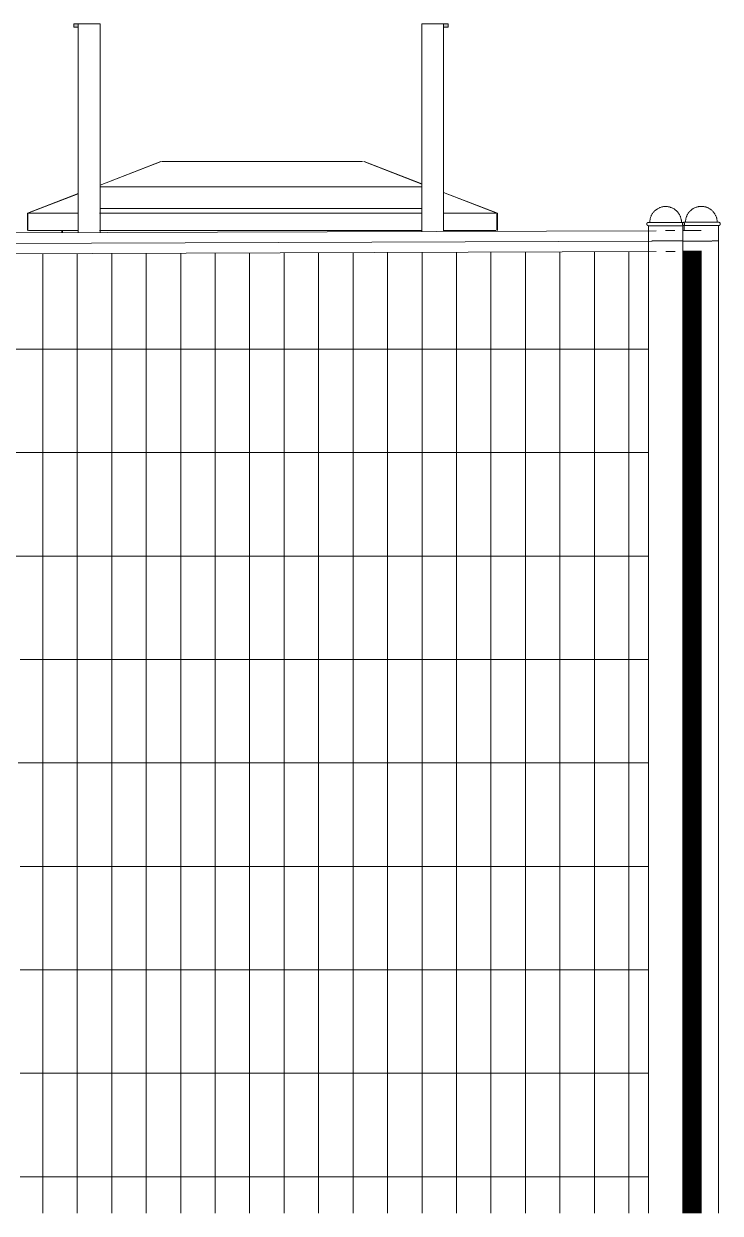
# Model space of a CAD drawing. Header units: millimetres. Extents: x -33493 to 146110, y 17338 to 47807.
# Drawn here: x 8798 to 9808, y 37865 to 39590 of the extents above; entities that cross this region are included whole.
import ezdxf

# ---------------------------------------------------------------- set-up
doc = ezdxf.new("R2010")
doc.units = ezdxf.units.MM
doc.layers.add('0-1', color=7, linetype='Continuous', lineweight=5)
doc.layers.add('C-_SITE----_E', color=7, linetype='Continuous', lineweight=9)
for name, color, linetype, lineweight, true_color in [('C-_SITE----_E-1', 6, 'Continuous', 9, 0xff00ff), ('M-_SANIFIXR_E-3', 6, 'Continuous', 9, 0xff00ff), ('M-_SANIFIXR_E-4', 7, 'Continuous', 9, 0x008080)]:
    doc.layers.add(name, color=color, linetype=linetype, lineweight=lineweight, true_color=true_color)

# ---------------------------------------------------------------- blocks, each defined once
blk = doc.blocks.new('1599_DB_P_S_BLK2 23 0814_rvt-1-DOOR _ WINDOW SCHEDULE - ELEVATION 3 Copy 1')
at = {"layer": 'M-_SANIFIXR_E-4'}
h = blk.add_hatch(color=8, dxfattribs=at)
h.paths.add_polyline_path([(9413, 39585), (9413, 39589.8), (9406.6, 39588.6), (9406.6, 39585)])
h.paths.add_polyline_path([(8876.4, 39585), (8876.4, 39589.8), (8870.1, 39589.8), (8870.1, 39585)])
at = {"layer": 'M-_SANIFIXR_E-3', "color": 8}
for p, q in [((8876.4, 39589.8), (8870.1, 39589.8)), ((8870.1, 39589.8), (8870.1, 39585)), ((8870.1, 39585), (8876.4, 39585)), ((8876.4, 39589.8), (8908.2, 39589.8)), ((8876.4, 39286.9), (8876.4, 39589.8)), ((8908.2, 39589.8), (8908.2, 39287)), ((9374.9, 39589.8), (9406.6, 39589.8)), ((9374.9, 39589.8), (9374.9, 39288.6)), ((9406.6, 39288.7), (9406.6, 39589.8)), ((9413, 39589.8), (9406.6, 39589.8)), ((9406.6, 39585), (9413, 39585)), ((9413, 39585), (9413, 39589.8)), ((8996.9, 39390), (8908.2, 39355.6)), ((8996.2, 39390), (8908.2, 39355.8)), ((8997.7, 39390), (9143.4, 39390)), ((8998.4, 39390), (8998.4, 39390)), ((9143.4, 39390), (9289.1, 39390)), ((9289.8, 39390), (9289.8, 39390)), ((9374.9, 39357.3), (9290.6, 39390)), ((9374.9, 39357.6), (9291.3, 39390)), ((8876.4, 39343.5), (8803, 39315)), ((8876.4, 39343.2), (8803.7, 39315)), ((9374.9, 39353.5), (8908.2, 39353.5)), ((9484.5, 39315), (9406.6, 39345.2)), ((9483.8, 39315), (9406.6, 39345)), ((8803, 39315), (8803, 39290)), ((8803.7, 39315), (8803.7, 39290)), ((8804.5, 39315), (8876, 39315)), ((8907.7, 39315), (9143.4, 39315)), ((8908.2, 39321.8), (9374.9, 39321.8)), ((9143.4, 39315), (9375.1, 39315)), ((9407.3, 39315), (9482.4, 39315)), ((9483.1, 39315), (9483.1, 39315)), ((9483.8, 39290), (9483.8, 39315)), ((9484.5, 39290), (9484.5, 39315)), ((8804.5, 39290), (8876, 39290)), ((8853, 39290), (8853, 39286.8)), ((8853.7, 39290), (8853.7, 39286.8)), ((8907.7, 39290), (9143.4, 39290)), ((9143.4, 39290), (9375.1, 39290)), ((9407.3, 39290), (9482.4, 39290)), ((9483.1, 39290), (9483.1, 39290))]:
    blk.add_line(p, q, dxfattribs=at)
blk = doc.blocks.new('BRC FENCE - BRC FENCE-6054857-DOOR _ WINDOW SCHEDULE - ELEVATION 3 Copy 1')
at = {"layer": 'C-_SITE----_E-1'}
for p, q in [((9755.3, 39297.2), (9755.3, 39289.3)), ((9805.3, 39297.2), (9755.3, 39297.2)), ((9757.3, 39302), (9761.7, 39302)), ((9787.4, 39302), (9757.3, 39302)), ((9803.3, 39302), (9794.9, 39302)), ((9798.9, 39302), (9803.3, 39302)), ((9805.3, 39275), (9805.3, 39297.2)), ((9805.3, 39275), (9795.9, 39275)), ((9795.9, 39275), (9805.3, 39275)), ((9805.3, 37865), (9805.3, 39275))]:
    blk.add_line(p, q, dxfattribs=at)
at = {"layer": 'C-_SITE----_E-1', "flags": 128}
for points in [[(9757.3, 39302), (9757.3, 39302.9), (9757.4, 39303.8), (9757.5, 39304.7), (9757.6, 39305.6), (9757.8, 39306.5), (9758, 39307.4), (9758.2, 39308.3), (9758.5, 39309.2), (9758.8, 39310.1), (9759.1, 39310.9), (9759.5, 39311.8), (9759.9, 39312.6), (9760.3, 39313.4), (9760.8, 39314.2), (9761.3, 39315), (9761.9, 39315.7), (9762.4, 39316.4), (9763, 39317.1), (9763.6, 39317.8), (9764.3, 39318.5), (9765, 39319.1), (9765.7, 39319.7), (9766.4, 39320.3), (9767.1, 39320.8), (9767.9, 39321.3), (9768.7, 39321.8), (9769.5, 39322.3), (9770.3, 39322.7), (9771.1, 39323.1), (9772, 39323.4), (9772.8, 39323.7), (9773.7, 39324), (9774.6, 39324.3), (9775.5, 39324.5), (9776.4, 39324.6), (9777.3, 39324.8), (9778.2, 39324.9), (9779.1, 39324.9), (9780.1, 39325), (9780.3, 39325)], [(9780.3, 39325), (9781.2, 39325), (9782.1, 39324.9), (9783.1, 39324.8), (9784, 39324.7), (9784.9, 39324.5), (9785.8, 39324.3), (9786.7, 39324.1), (9787.5, 39323.8), (9788.4, 39323.5), (9789.3, 39323.2), (9790.1, 39322.8), (9790.9, 39322.4), (9791.7, 39321.9), (9792.5, 39321.5), (9793.3, 39321), (9794, 39320.4), (9794.8, 39319.9), (9795.5, 39319.3), (9796.2, 39318.6), (9796.8, 39318), (9797.4, 39317.3), (9798, 39316.6), (9798.6, 39315.9), (9799.1, 39315.2), (9799.7, 39314.4), (9800.1, 39313.6), (9800.6, 39312.8), (9801, 39312), (9801.4, 39311.2), (9801.7, 39310.3), (9802.1, 39309.4), (9802.3, 39308.6), (9802.6, 39307.7), (9802.8, 39306.8), (9803, 39305.9), (9803.1, 39305), (9803.2, 39304.1), (9803.3, 39303.1), (9803.3, 39302.2), (9803.3, 39302)], [(9755.3, 39297.2), (9755.2, 39297.2), (9755.1, 39297.2), (9755, 39297.2), (9754.9, 39297.2), (9754.8, 39297.3), (9754.7, 39297.3), (9754.6, 39297.3), (9754.6, 39297.3), (9754.5, 39297.4), (9754.4, 39297.4), (9754.3, 39297.4), (9754.2, 39297.5), (9754.1, 39297.5), (9754, 39297.6), (9754, 39297.6), (9753.9, 39297.7), (9753.8, 39297.7), (9753.7, 39297.8), (9753.7, 39297.9), (9753.6, 39297.9), (9753.5, 39298), (9753.5, 39298.1), (9753.4, 39298.1), (9753.4, 39298.2), (9753.3, 39298.3), (9753.3, 39298.4), (9753.2, 39298.5), (9753.2, 39298.6), (9753.1, 39298.6), (9753.1, 39298.7), (9753.1, 39298.8), (9753, 39298.9), (9753, 39299), (9753, 39299.1), (9753, 39299.2), (9752.9, 39299.3), (9752.9, 39299.4), (9752.9, 39299.5), (9752.9, 39299.6), (9752.9, 39299.7), (9752.9, 39299.8), (9752.9, 39299.9), (9753, 39299.9), (9753, 39300), (9753, 39300.1), (9753, 39300.2), (9753, 39300.3), (9753.1, 39300.4), (9753.1, 39300.5), (9753.1, 39300.6), (9753.2, 39300.7), (9753.2, 39300.8), (9753.3, 39300.8), (9753.3, 39300.9), (9753.4, 39301), (9753.4, 39301.1), (9753.5, 39301.1), (9753.6, 39301.2), (9753.6, 39301.3), (9753.7, 39301.3), (9753.8, 39301.4), (9753.8, 39301.5), (9753.9, 39301.5), (9754, 39301.6), (9754.1, 39301.6), (9754.2, 39301.7), (9754.2, 39301.7), (9754.3, 39301.8), (9754.4, 39301.8), (9754.5, 39301.8), (9754.6, 39301.9), (9754.7, 39301.9), (9754.8, 39301.9), (9754.9, 39301.9), (9755, 39301.9), (9755.1, 39302), (9755.2, 39302), (9755.3, 39302), (9755.3, 39302)], [(9755.3, 39302), (9755.3, 39302), (9755.4, 39302), (9755.5, 39302), (9755.6, 39302), (9755.8, 39302), (9756, 39302), (9756.3, 39302), (9756.6, 39302), (9756.9, 39302), (9757.3, 39302), (9757.7, 39302), (9758.1, 39302), (9758.6, 39302), (9759.1, 39302), (9759.7, 39302), (9760.3, 39302), (9760.9, 39302)], [(9805.3, 39302), (9805.3, 39302), (9805.2, 39302), (9805.1, 39302), (9805, 39302), (9804.8, 39302), (9804.6, 39302), (9804.3, 39302), (9804, 39302), (9803.7, 39302), (9803.3, 39302), (9802.9, 39302), (9802.5, 39302), (9802, 39302), (9801.5, 39302), (9800.9, 39302), (9800.4, 39302), (9799.7, 39302), (9799.1, 39302), (9798.4, 39302), (9797.7, 39302), (9797, 39302), (9796.2, 39302), (9795.5, 39302), (9794.6, 39302), (9793.8, 39302), (9793, 39302), (9792.1, 39302), (9791.2, 39302), (9790.3, 39302), (9789.4, 39302), (9788.4, 39302), (9787.5, 39302), (9786.5, 39302), (9785.5, 39302), (9784.6, 39302), (9783.6, 39302), (9782.6, 39302), (9781.6, 39302), (9780.6, 39302), (9779.6, 39302), (9778.6, 39302), (9777.6, 39302), (9776.6, 39302), (9775.6, 39302), (9774.6, 39302), (9773.7, 39302), (9772.7, 39302), (9771.8, 39302), (9770.8, 39302), (9769.9, 39302), (9769, 39302), (9768.1, 39302), (9767.3, 39302), (9766.4, 39302), (9765.6, 39302), (9764.8, 39302), (9764, 39302), (9763.3, 39302), (9762.6, 39302), (9761.9, 39302), (9761.2, 39302), (9760.6, 39302), (9760, 39302), (9759.4, 39302), (9758.9, 39302), (9758.4, 39302), (9757.9, 39302), (9757.5, 39302), (9757.1, 39302), (9756.8, 39302), (9756.4, 39302), (9756.2, 39302), (9755.9, 39302), (9755.7, 39302), (9755.6, 39302), (9755.4, 39302), (9755.4, 39302), (9755.3, 39302), (9755.3, 39302)], [(9757.9, 39297.2), (9757.5, 39297.2), (9757.1, 39297.2), (9756.8, 39297.2), (9756.4, 39297.2), (9756.2, 39297.2), (9755.9, 39297.2), (9755.7, 39297.2), (9755.6, 39297.2), (9755.4, 39297.2), (9755.4, 39297.2), (9755.3, 39297.2), (9755.3, 39297.2)], [(9755.3, 39297.2), (9755.3, 39297.2), (9755.4, 39297.2), (9755.5, 39297.2), (9755.6, 39297.2), (9755.8, 39297.2), (9756, 39297.2), (9756.3, 39297.2), (9756.6, 39297.2), (9756.9, 39297.2), (9757.3, 39297.2), (9757.7, 39297.2), (9758.1, 39297.2), (9758.6, 39297.2), (9759.1, 39297.2), (9759.7, 39297.2), (9760.3, 39297.2), (9760.9, 39297.2), (9761.5, 39297.2), (9762.2, 39297.2), (9762.9, 39297.2), (9763.6, 39297.2), (9764.4, 39297.2), (9765.2, 39297.2), (9766, 39297.2), (9766.8, 39297.2), (9767.7, 39297.2), (9768.5, 39297.2), (9769.4, 39297.2), (9770.3, 39297.2), (9771.2, 39297.2), (9772.2, 39297.2), (9773.1, 39297.2), (9774.1, 39297.2), (9775.1, 39297.2), (9776.1, 39297.2), (9777, 39297.2), (9778, 39297.2), (9779, 39297.2), (9780, 39297.2), (9781, 39297.2), (9782, 39297.2), (9783, 39297.2), (9784, 39297.2), (9785, 39297.2), (9786, 39297.2), (9787, 39297.2), (9787.9, 39297.2), (9788.9, 39297.2), (9789.8, 39297.2), (9790.7, 39297.2), (9791.6, 39297.2), (9792.5, 39297.2), (9793.4, 39297.2), (9794.2, 39297.2), (9795, 39297.2), (9795.8, 39297.2), (9796.6, 39297.2), (9797.3, 39297.2), (9798.1, 39297.2), (9798.7, 39297.2), (9799.4, 39297.2), (9800, 39297.2), (9800.6, 39297.2), (9801.2, 39297.2), (9801.7, 39297.2), (9802.2, 39297.2), (9802.7, 39297.2), (9803.1, 39297.2), (9803.5, 39297.2), (9803.9, 39297.2), (9804.2, 39297.2), (9804.5, 39297.2), (9804.7, 39297.2), (9804.9, 39297.2), (9805.1, 39297.2), (9805.2, 39297.2), (9805.3, 39297.2), (9805.3, 39297.2), (9805.3, 39297.2)], [(9799.4, 39302), (9800, 39302), (9800.6, 39302), (9801.2, 39302), (9801.7, 39302), (9802.2, 39302), (9802.7, 39302), (9803.1, 39302), (9803.5, 39302), (9803.9, 39302), (9804.2, 39302), (9804.5, 39302), (9804.7, 39302), (9804.9, 39302), (9805.1, 39302), (9805.2, 39302), (9805.3, 39302), (9805.3, 39302), (9805.3, 39302)], [(9805.3, 39297.2), (9805.3, 39297.2), (9805.2, 39297.2), (9805.1, 39297.2), (9805, 39297.2), (9804.8, 39297.2), (9804.6, 39297.2), (9804.3, 39297.2), (9804, 39297.2), (9803.7, 39297.2), (9803.3, 39297.2), (9802.9, 39297.2)], [(9805.3, 39302), (9805.4, 39302), (9805.5, 39302), (9805.6, 39302), (9805.7, 39301.9), (9805.8, 39301.9), (9805.9, 39301.9), (9806, 39301.9), (9806.1, 39301.9), (9806.1, 39301.8), (9806.2, 39301.8), (9806.3, 39301.7), (9806.4, 39301.7), (9806.5, 39301.7), (9806.6, 39301.6), (9806.7, 39301.6), (9806.7, 39301.5), (9806.8, 39301.4), (9806.9, 39301.4), (9806.9, 39301.3), (9807, 39301.3), (9807.1, 39301.2), (9807.1, 39301.1), (9807.2, 39301), (9807.3, 39301), (9807.3, 39300.9), (9807.4, 39300.8), (9807.4, 39300.7), (9807.4, 39300.6), (9807.5, 39300.5), (9807.5, 39300.5), (9807.6, 39300.4), (9807.6, 39300.3), (9807.6, 39300.2), (9807.6, 39300.1), (9807.7, 39300), (9807.7, 39299.9), (9807.7, 39299.8), (9807.7, 39299.7), (9807.7, 39299.6), (9807.7, 39299.5), (9807.7, 39299.4), (9807.7, 39299.3), (9807.7, 39299.2), (9807.6, 39299.1), (9807.6, 39299.1), (9807.6, 39299), (9807.6, 39298.9), (9807.5, 39298.8), (9807.5, 39298.7), (9807.5, 39298.6), (9807.4, 39298.5), (9807.4, 39298.4), (9807.3, 39298.3), (9807.3, 39298.3), (9807.2, 39298.2), (9807.2, 39298.1), (9807.1, 39298), (9807.1, 39298), (9807, 39297.9), (9806.9, 39297.8), (9806.8, 39297.8), (9806.8, 39297.7), (9806.7, 39297.7), (9806.6, 39297.6), (9806.5, 39297.6), (9806.5, 39297.5), (9806.4, 39297.5), (9806.3, 39297.4), (9806.2, 39297.4), (9806.1, 39297.3), (9806, 39297.3), (9805.9, 39297.3), (9805.8, 39297.3), (9805.7, 39297.2), (9805.6, 39297.2), (9805.5, 39297.2), (9805.5, 39297.2), (9805.4, 39297.2), (9805.3, 39297.2)]]:
    blk.add_lwpolyline(points, dxfattribs=at)
blk = doc.blocks.new('BRC FENCE - BRC FENCE-6055382-DOOR _ WINDOW SCHEDULE - ELEVATION 3 Copy 1')
at = {"layer": 'C-_SITE----_E'}
h = blk.add_hatch(dxfattribs=at)
h.set_pattern_fill('FP_1', color=256, style=0, pattern_type=2)
h.set_pattern_definition([(0, (7725.12, 38217.9), (0, 150), []), (90, (7725.125, 38217.9), (-50, 3e-15), [])])
h.paths.add_polyline_path([(5746.7, 37865), (6052.3, 37865), (6052.2, 38469.2), (6054.9, 38482.1), (6053.5, 38621.7), (6052.2, 38628.2), (6052.2, 38715), (6792.2, 38715), (6790.9, 38621.7), (6789.5, 38618.7), (6790.1, 38479.1), (6792.2, 38461.7), (6792.3, 37865), (6803, 37865), (6810.1, 37872.8), (6810.1, 37882), (6913.1, 37935), (6943, 37935), (6943, 37920.5), (6850, 37872.7), (6851.3, 37865), (7043.3, 37865), (7043.3, 37878.5), (7058.3, 37878.5), (7074.3, 37891.9), (7074.3, 39250.7), (5746.7, 39246.1), (5746.7, 38321.9), (5770.7, 38307.7), (5770.2, 38250), (5746.7, 38250), (5746.7, 37897.2)])
h.paths.add_polyline_path([(9432.4, 37865), (9703.6, 37865), (9703.6, 39259.8), (8224.3, 39253.2), (8224.3, 38712), (8792.2, 38712), (8792.2, 38624.5), (8789.5, 38618.7), (8789.5, 38479.1), (8792.2, 38459.1), (8792.3, 37865), (9314.6, 37865)])
at = {"layer": 'C-_SITE----_E-1'}
for p, q in [((9703.6, 39297), (9703.6, 39274.8)), ((9753.6, 39297), (9703.6, 39297)), ((9705.6, 39301.8), (9709.9, 39301.8)), ((9735.7, 39301.8), (9705.6, 39301.8)), ((9751.6, 39301.8), (9743.2, 39301.8)), ((9747.2, 39301.8), (9751.6, 39301.8)), ((9753.6, 39274.8), (9753.6, 39297)), ((9715, 39289.7), (5735.3, 39276)), ((5741.5, 39260.7), (9708.8, 39274.4)), ((9703.6, 39274.8), (9703.6, 37865)), ((9753.6, 39274.8), (9708.3, 39274.8)), ((9708.3, 39274.8), (9753.6, 39274.8)), ((9753.6, 37865), (9753.6, 39274.8)), ((5735.3, 39246), (9715, 39259.7))]:
    blk.add_line(p, q, dxfattribs=at)
at = {"layer": 'C-_SITE----_E-1', "flags": 128}
for points in [[(9705.6, 39301.8), (9705.6, 39302.7), (9705.6, 39303.6), (9705.7, 39304.5), (9705.9, 39305.5), (9706, 39306.4), (9706.2, 39307.3), (9706.5, 39308.2), (9706.7, 39309), (9707, 39309.9), (9707.4, 39310.8), (9707.7, 39311.6), (9708.2, 39312.4), (9708.6, 39313.2), (9709.1, 39314), (9709.6, 39314.8), (9710.1, 39315.5), (9710.7, 39316.3), (9711.3, 39317), (9711.9, 39317.6), (9712.5, 39318.3), (9713.2, 39318.9), (9713.9, 39319.5), (9714.6, 39320.1), (9715.4, 39320.6), (9716.1, 39321.1), (9716.9, 39321.6), (9717.7, 39322.1), (9718.5, 39322.5), (9719.4, 39322.9), (9720.2, 39323.2), (9721.1, 39323.5), (9722, 39323.8), (9722.8, 39324.1), (9723.7, 39324.3), (9724.6, 39324.5), (9725.6, 39324.6), (9726.5, 39324.7), (9727.4, 39324.8), (9728.3, 39324.8), (9728.6, 39324.8)], [(9728.6, 39324.8), (9729.5, 39324.8), (9730.4, 39324.7), (9731.3, 39324.6), (9732.2, 39324.5), (9733.1, 39324.3), (9734, 39324.1), (9734.9, 39323.9), (9735.8, 39323.6), (9736.7, 39323.3), (9737.5, 39323), (9738.4, 39322.6), (9739.2, 39322.2), (9740, 39321.8), (9740.8, 39321.3), (9741.5, 39320.8), (9742.3, 39320.2), (9743, 39319.7), (9743.7, 39319.1), (9744.4, 39318.5), (9745.1, 39317.8), (9745.7, 39317.1), (9746.3, 39316.4), (9746.9, 39315.7), (9747.4, 39315), (9747.9, 39314.2), (9748.4, 39313.4), (9748.8, 39312.6), (9749.3, 39311.8), (9749.6, 39311), (9750, 39310.1), (9750.3, 39309.3), (9750.6, 39308.4), (9750.8, 39307.5), (9751, 39306.6), (9751.2, 39305.7), (9751.4, 39304.8), (9751.5, 39303.9), (9751.5, 39303), (9751.6, 39302), (9751.6, 39301.8)], [(9703.6, 39297), (9703.5, 39297), (9703.4, 39297), (9703.3, 39297), (9703.2, 39297.1), (9703.1, 39297.1), (9703, 39297.1), (9702.9, 39297.1), (9702.8, 39297.2), (9702.7, 39297.2), (9702.6, 39297.2), (9702.5, 39297.3), (9702.5, 39297.3), (9702.4, 39297.3), (9702.3, 39297.4), (9702.2, 39297.4), (9702.1, 39297.5), (9702.1, 39297.6), (9702, 39297.6), (9701.9, 39297.7), (9701.8, 39297.8), (9701.8, 39297.8), (9701.7, 39297.9), (9701.7, 39298), (9701.6, 39298), (9701.6, 39298.1), (9701.5, 39298.2), (9701.5, 39298.3), (9701.4, 39298.4), (9701.4, 39298.5), (9701.3, 39298.6), (9701.3, 39298.6), (9701.3, 39298.7), (9701.3, 39298.8), (9701.2, 39298.9), (9701.2, 39299), (9701.2, 39299.1), (9701.2, 39299.2), (9701.2, 39299.3), (9701.2, 39299.4), (9701.2, 39299.5), (9701.2, 39299.6), (9701.2, 39299.7), (9701.2, 39299.8), (9701.2, 39299.9), (9701.2, 39300), (9701.3, 39300), (9701.3, 39300.1), (9701.3, 39300.2), (9701.4, 39300.3), (9701.4, 39300.4), (9701.4, 39300.5), (9701.5, 39300.6), (9701.5, 39300.7), (9701.6, 39300.7), (9701.6, 39300.8), (9701.7, 39300.9), (9701.8, 39301), (9701.8, 39301), (9701.9, 39301.1), (9701.9, 39301.2), (9702, 39301.2), (9702.1, 39301.3), (9702.2, 39301.3), (9702.2, 39301.4), (9702.3, 39301.5), (9702.4, 39301.5), (9702.5, 39301.5), (9702.6, 39301.6), (9702.7, 39301.6), (9702.8, 39301.7), (9702.8, 39301.7), (9702.9, 39301.7), (9703, 39301.7), (9703.1, 39301.8), (9703.2, 39301.8), (9703.3, 39301.8), (9703.4, 39301.8), (9703.5, 39301.8), (9703.6, 39301.8)], [(9703.6, 39301.8), (9703.6, 39301.8), (9703.6, 39301.8), (9703.7, 39301.8), (9703.9, 39301.8), (9704.1, 39301.8), (9704.3, 39301.8), (9704.5, 39301.8), (9704.8, 39301.8), (9705.2, 39301.8), (9705.5, 39301.8), (9705.9, 39301.8), (9706.4, 39301.8), (9706.9, 39301.8), (9707.4, 39301.8), (9707.9, 39301.8), (9708.5, 39301.8), (9709.1, 39301.8)], [(9753.6, 39301.8), (9753.5, 39301.8), (9753.5, 39301.8), (9753.4, 39301.8), (9753.2, 39301.8), (9753.1, 39301.8), (9752.8, 39301.8), (9752.6, 39301.8), (9752.3, 39301.8), (9752, 39301.8), (9751.6, 39301.8), (9751.2, 39301.8), (9750.7, 39301.8), (9750.3, 39301.8), (9749.7, 39301.8), (9749.2, 39301.8), (9748.6, 39301.8), (9748, 39301.8), (9747.4, 39301.8), (9746.7, 39301.8), (9746, 39301.8), (9745.2, 39301.8), (9744.5, 39301.8), (9743.7, 39301.8), (9742.9, 39301.8), (9742.1, 39301.8), (9741.2, 39301.8), (9740.3, 39301.8), (9739.4, 39301.8), (9738.5, 39301.8), (9737.6, 39301.8), (9736.7, 39301.8), (9735.7, 39301.8), (9734.8, 39301.8), (9733.8, 39301.8), (9732.8, 39301.8), (9731.8, 39301.8), (9730.8, 39301.8), (9729.8, 39301.8), (9728.8, 39301.8), (9727.8, 39301.8), (9726.8, 39301.8), (9725.8, 39301.8), (9724.8, 39301.8), (9723.9, 39301.8), (9722.9, 39301.8), (9721.9, 39301.8), (9720.9, 39301.8), (9720, 39301.8), (9719.1, 39301.8), (9718.2, 39301.8), (9717.3, 39301.8), (9716.4, 39301.8), (9715.5, 39301.8), (9714.7, 39301.8), (9713.8, 39301.8), (9713, 39301.8), (9712.3, 39301.8), (9711.5, 39301.8), (9710.8, 39301.8), (9710.1, 39301.8), (9709.5, 39301.8), (9708.8, 39301.8), (9708.2, 39301.8), (9707.7, 39301.8), (9707.1, 39301.8), (9706.6, 39301.8), (9706.2, 39301.8), (9705.7, 39301.8), (9705.4, 39301.8), (9705, 39301.8), (9704.7, 39301.8), (9704.4, 39301.8), (9704.2, 39301.8), (9704, 39301.8), (9703.8, 39301.8), (9703.7, 39301.8), (9703.6, 39301.8), (9703.6, 39301.8), (9703.6, 39301.8)], [(9706.2, 39297), (9705.7, 39297), (9705.4, 39297), (9705, 39297), (9704.7, 39297), (9704.4, 39297), (9704.2, 39297), (9704, 39297), (9703.8, 39297), (9703.7, 39297), (9703.6, 39297), (9703.6, 39297), (9703.6, 39297)], [(9703.6, 39297), (9703.6, 39297), (9703.6, 39297), (9703.7, 39297), (9703.9, 39297), (9704.1, 39297), (9704.3, 39297), (9704.5, 39297), (9704.8, 39297), (9705.2, 39297), (9705.5, 39297), (9705.9, 39297), (9706.4, 39297), (9706.9, 39297), (9707.4, 39297), (9707.9, 39297), (9708.5, 39297), (9709.1, 39297), (9709.8, 39297), (9710.4, 39297), (9711.1, 39297), (9711.9, 39297), (9712.6, 39297), (9713.4, 39297), (9714.2, 39297), (9715, 39297), (9715.9, 39297), (9716.8, 39297), (9717.7, 39297), (9718.6, 39297), (9719.5, 39297), (9720.4, 39297), (9721.4, 39297), (9722.4, 39297), (9723.3, 39297), (9724.3, 39297), (9725.3, 39297), (9726.3, 39297), (9727.3, 39297), (9728.3, 39297), (9729.3, 39297), (9730.3, 39297), (9731.3, 39297), (9732.3, 39297), (9733.3, 39297), (9734.2, 39297), (9735.2, 39297), (9736.2, 39297), (9737.1, 39297), (9738, 39297), (9739, 39297), (9739.9, 39297), (9740.7, 39297), (9741.6, 39297), (9742.4, 39297), (9743.3, 39297), (9744.1, 39297), (9744.8, 39297), (9745.6, 39297), (9746.3, 39297), (9747, 39297), (9747.7, 39297), (9748.3, 39297), (9748.9, 39297), (9749.4, 39297), (9750, 39297), (9750.5, 39297), (9750.9, 39297), (9751.4, 39297), (9751.8, 39297), (9752.1, 39297), (9752.4, 39297), (9752.7, 39297), (9752.9, 39297), (9753.1, 39297), (9753.3, 39297), (9753.4, 39297), (9753.5, 39297), (9753.6, 39297), (9753.6, 39297)], [(9747.7, 39301.8), (9748.3, 39301.8), (9748.9, 39301.8), (9749.4, 39301.8), (9750, 39301.8), (9750.5, 39301.8), (9750.9, 39301.8), (9751.4, 39301.8), (9751.8, 39301.8), (9752.1, 39301.8), (9752.4, 39301.8), (9752.7, 39301.8), (9752.9, 39301.8), (9753.1, 39301.8), (9753.3, 39301.8), (9753.4, 39301.8), (9753.5, 39301.8), (9753.6, 39301.8), (9753.6, 39301.8)], [(9753.6, 39297), (9753.5, 39297), (9753.5, 39297), (9753.4, 39297), (9753.2, 39297), (9753.1, 39297), (9752.8, 39297), (9752.6, 39297), (9752.3, 39297), (9752, 39297), (9751.6, 39297), (9751.2, 39297)], [(9753.6, 39301.8), (9753.7, 39301.8), (9753.7, 39301.8), (9753.8, 39301.8), (9753.9, 39301.8), (9754, 39301.7), (9754.1, 39301.7), (9754.2, 39301.7), (9754.3, 39301.7), (9754.4, 39301.6), (9754.5, 39301.6), (9754.6, 39301.6), (9754.7, 39301.5), (9754.7, 39301.5), (9754.8, 39301.4), (9754.9, 39301.4), (9755, 39301.3), (9755.1, 39301.3), (9755.1, 39301.2), (9755.2, 39301.1), (9755.3, 39301.1), (9755.3, 39301), (9755.4, 39300.9), (9755.5, 39300.9), (9755.5, 39300.8), (9755.6, 39300.7), (9755.6, 39300.6), (9755.7, 39300.5), (9755.7, 39300.5), (9755.7, 39300.4), (9755.8, 39300.3), (9755.8, 39300.2), (9755.8, 39300.1), (9755.9, 39300), (9755.9, 39299.9), (9755.9, 39299.8), (9755.9, 39299.7), (9755.9, 39299.6), (9755.9, 39299.5), (9755.9, 39299.4), (9755.9, 39299.3), (9755.9, 39299.2), (9755.9, 39299.2), (9755.9, 39299.1), (9755.9, 39299), (9755.9, 39298.9), (9755.9, 39298.8), (9755.8, 39298.7), (9755.8, 39298.6), (9755.8, 39298.5), (9755.7, 39298.4), (9755.7, 39298.3), (9755.6, 39298.3), (9755.6, 39298.2), (9755.5, 39298.1), (9755.5, 39298), (9755.4, 39297.9), (9755.4, 39297.9), (9755.3, 39297.8), (9755.2, 39297.7), (9755.2, 39297.7), (9755.1, 39297.6), (9755, 39297.5), (9754.9, 39297.5), (9754.9, 39297.4), (9754.8, 39297.4), (9754.7, 39297.3), (9754.6, 39297.3), (9754.5, 39297.2), (9754.4, 39297.2), (9754.4, 39297.2), (9754.3, 39297.1), (9754.2, 39297.1), (9754.1, 39297.1), (9754, 39297.1), (9753.9, 39297.1), (9753.8, 39297), (9753.7, 39297), (9753.6, 39297), (9753.6, 39297)]]:
    blk.add_lwpolyline(points, dxfattribs=at)
blk = doc.blocks.new('BRC FENCE - BRC FENCE-6055486-DOOR _ WINDOW SCHEDULE - ELEVATION 3 Copy 1')
at = {"layer": 'C-_SITE----_E'}
h = blk.add_hatch(dxfattribs=at)
h.set_pattern_fill('FP_2', color=256, style=0, pattern_type=2)
h.set_pattern_definition([(0, (9754.43, 38224.88), (0, 150), []), (90, (9754.432, 38224.884), (-0.223, 1e-17), [])])
h.paths.add_polyline_path([(9780.2, 37865), (9780.2, 39260), (9753.6, 39259.9), (9753.6, 37865)])
at = {"layer": 'C-_SITE----_E-1'}
for p, q in [((9703.6, 39297), (9703.6, 39274.8)), ((9753.6, 39297), (9703.6, 39297)), ((9705.6, 39301.8), (9709.9, 39301.8)), ((9735.7, 39301.8), (9705.6, 39301.8)), ((9751.6, 39301.8), (9743.2, 39301.8)), ((9747.2, 39301.8), (9751.6, 39301.8)), ((9753.6, 39274.8), (9753.6, 39297)), ((9755.3, 39297.2), (9755.3, 39289.3)), ((9805.3, 39297.2), (9755.3, 39297.2)), ((9757.3, 39302), (9761.7, 39302)), ((9787.4, 39302), (9757.3, 39302)), ((9803.3, 39302), (9794.9, 39302)), ((9798.9, 39302), (9803.3, 39302)), ((9805.3, 39275), (9805.3, 39297.2)), ((9703.6, 39274.8), (9703.6, 37865)), ((9753.6, 39274.8), (9708.3, 39274.8)), ((9708.3, 39274.8), (9753.6, 39274.8)), ((9742.1, 39289.8), (9728.5, 39289.8)), ((9780.3, 39290), (9753.6, 39289.9)), ((9753.6, 37865), (9753.6, 39274.8)), ((9753.6, 39274.5), (9795.3, 39274.6)), ((9805.3, 39275), (9795.9, 39275)), ((9795.9, 39275), (9805.3, 39275)), ((9805.3, 37865), (9805.3, 39275)), ((9728.6, 39259.8), (9742.2, 39259.8)), ((9753.5, 39259.9), (9780.4, 39260))]:
    blk.add_line(p, q, dxfattribs=at)
at = {"layer": 'C-_SITE----_E-1', "flags": 128}
for points in [[(9705.6, 39301.8), (9705.6, 39302.7), (9705.6, 39303.6), (9705.7, 39304.5), (9705.9, 39305.5), (9706, 39306.4), (9706.2, 39307.3), (9706.5, 39308.2), (9706.7, 39309), (9707, 39309.9), (9707.4, 39310.8), (9707.7, 39311.6), (9708.2, 39312.4), (9708.6, 39313.2), (9709.1, 39314), (9709.6, 39314.8), (9710.1, 39315.5), (9710.7, 39316.3), (9711.3, 39317), (9711.9, 39317.6), (9712.5, 39318.3), (9713.2, 39318.9), (9713.9, 39319.5), (9714.6, 39320.1), (9715.4, 39320.6), (9716.1, 39321.1), (9716.9, 39321.6), (9717.7, 39322.1), (9718.5, 39322.5), (9719.4, 39322.9), (9720.2, 39323.2), (9721.1, 39323.5), (9722, 39323.8), (9722.8, 39324.1), (9723.7, 39324.3), (9724.6, 39324.5), (9725.6, 39324.6), (9726.5, 39324.7), (9727.4, 39324.8), (9728.3, 39324.8), (9728.6, 39324.8)], [(9728.6, 39324.8), (9729.5, 39324.8), (9730.4, 39324.7), (9731.3, 39324.6), (9732.2, 39324.5), (9733.1, 39324.3), (9734, 39324.1), (9734.9, 39323.9), (9735.8, 39323.6), (9736.7, 39323.3), (9737.5, 39323), (9738.4, 39322.6), (9739.2, 39322.2), (9740, 39321.8), (9740.8, 39321.3), (9741.5, 39320.8), (9742.3, 39320.2), (9743, 39319.7), (9743.7, 39319.1), (9744.4, 39318.5), (9745.1, 39317.8), (9745.7, 39317.1), (9746.3, 39316.4), (9746.9, 39315.7), (9747.4, 39315), (9747.9, 39314.2), (9748.4, 39313.4), (9748.8, 39312.6), (9749.3, 39311.8), (9749.6, 39311), (9750, 39310.1), (9750.3, 39309.3), (9750.6, 39308.4), (9750.8, 39307.5), (9751, 39306.6), (9751.2, 39305.7), (9751.4, 39304.8), (9751.5, 39303.9), (9751.5, 39303), (9751.6, 39302), (9751.6, 39301.8)], [(9757.3, 39302), (9757.3, 39302.9), (9757.4, 39303.8), (9757.5, 39304.7), (9757.6, 39305.6), (9757.8, 39306.5), (9758, 39307.4), (9758.2, 39308.3), (9758.5, 39309.2), (9758.8, 39310.1), (9759.1, 39310.9), (9759.5, 39311.8), (9759.9, 39312.6), (9760.3, 39313.4), (9760.8, 39314.2), (9761.3, 39315), (9761.9, 39315.7), (9762.4, 39316.4), (9763, 39317.1), (9763.6, 39317.8), (9764.3, 39318.5), (9765, 39319.1), (9765.7, 39319.7), (9766.4, 39320.3), (9767.1, 39320.8), (9767.9, 39321.3), (9768.7, 39321.8), (9769.5, 39322.3), (9770.3, 39322.7), (9771.1, 39323.1), (9772, 39323.4), (9772.8, 39323.7), (9773.7, 39324), (9774.6, 39324.3), (9775.5, 39324.5), (9776.4, 39324.6), (9777.3, 39324.8), (9778.2, 39324.9), (9779.1, 39324.9), (9780.1, 39325), (9780.3, 39325)], [(9780.3, 39325), (9781.2, 39325), (9782.1, 39324.9), (9783.1, 39324.8), (9784, 39324.7), (9784.9, 39324.5), (9785.8, 39324.3), (9786.7, 39324.1), (9787.5, 39323.8), (9788.4, 39323.5), (9789.3, 39323.2), (9790.1, 39322.8), (9790.9, 39322.4), (9791.7, 39321.9), (9792.5, 39321.5), (9793.3, 39321), (9794, 39320.4), (9794.8, 39319.9), (9795.5, 39319.3), (9796.2, 39318.6), (9796.8, 39318), (9797.4, 39317.3), (9798, 39316.6), (9798.6, 39315.9), (9799.1, 39315.2), (9799.7, 39314.4), (9800.1, 39313.6), (9800.6, 39312.8), (9801, 39312), (9801.4, 39311.2), (9801.7, 39310.3), (9802.1, 39309.4), (9802.3, 39308.6), (9802.6, 39307.7), (9802.8, 39306.8), (9803, 39305.9), (9803.1, 39305), (9803.2, 39304.1), (9803.3, 39303.1), (9803.3, 39302.2), (9803.3, 39302)], [(9703.6, 39297), (9703.5, 39297), (9703.4, 39297), (9703.3, 39297), (9703.2, 39297.1), (9703.1, 39297.1), (9703, 39297.1), (9702.9, 39297.1), (9702.8, 39297.2), (9702.7, 39297.2), (9702.6, 39297.2), (9702.5, 39297.3), (9702.5, 39297.3), (9702.4, 39297.3), (9702.3, 39297.4), (9702.2, 39297.4), (9702.1, 39297.5), (9702.1, 39297.6), (9702, 39297.6), (9701.9, 39297.7), (9701.8, 39297.8), (9701.8, 39297.8), (9701.7, 39297.9), (9701.7, 39298), (9701.6, 39298), (9701.6, 39298.1), (9701.5, 39298.2), (9701.5, 39298.3), (9701.4, 39298.4), (9701.4, 39298.5), (9701.3, 39298.6), (9701.3, 39298.6), (9701.3, 39298.7), (9701.3, 39298.8), (9701.2, 39298.9), (9701.2, 39299), (9701.2, 39299.1), (9701.2, 39299.2), (9701.2, 39299.3), (9701.2, 39299.4), (9701.2, 39299.5), (9701.2, 39299.6), (9701.2, 39299.7), (9701.2, 39299.8), (9701.2, 39299.9), (9701.2, 39300), (9701.3, 39300), (9701.3, 39300.1), (9701.3, 39300.2), (9701.4, 39300.3), (9701.4, 39300.4), (9701.4, 39300.5), (9701.5, 39300.6), (9701.5, 39300.7), (9701.6, 39300.7), (9701.6, 39300.8), (9701.7, 39300.9), (9701.8, 39301), (9701.8, 39301), (9701.9, 39301.1), (9701.9, 39301.2), (9702, 39301.2), (9702.1, 39301.3), (9702.2, 39301.3), (9702.2, 39301.4), (9702.3, 39301.5), (9702.4, 39301.5), (9702.5, 39301.5), (9702.6, 39301.6), (9702.7, 39301.6), (9702.8, 39301.7), (9702.8, 39301.7), (9702.9, 39301.7), (9703, 39301.7), (9703.1, 39301.8), (9703.2, 39301.8), (9703.3, 39301.8), (9703.4, 39301.8), (9703.5, 39301.8), (9703.6, 39301.8)], [(9703.6, 39301.8), (9703.6, 39301.8), (9703.6, 39301.8), (9703.7, 39301.8), (9703.9, 39301.8), (9704.1, 39301.8), (9704.3, 39301.8), (9704.5, 39301.8), (9704.8, 39301.8), (9705.2, 39301.8), (9705.5, 39301.8), (9705.9, 39301.8), (9706.4, 39301.8), (9706.9, 39301.8), (9707.4, 39301.8), (9707.9, 39301.8), (9708.5, 39301.8), (9709.1, 39301.8)], [(9753.6, 39301.8), (9753.5, 39301.8), (9753.5, 39301.8), (9753.4, 39301.8), (9753.2, 39301.8), (9753.1, 39301.8), (9752.8, 39301.8), (9752.6, 39301.8), (9752.3, 39301.8), (9752, 39301.8), (9751.6, 39301.8), (9751.2, 39301.8), (9750.7, 39301.8), (9750.3, 39301.8), (9749.7, 39301.8), (9749.2, 39301.8), (9748.6, 39301.8), (9748, 39301.8), (9747.4, 39301.8), (9746.7, 39301.8), (9746, 39301.8), (9745.2, 39301.8), (9744.5, 39301.8), (9743.7, 39301.8), (9742.9, 39301.8), (9742.1, 39301.8), (9741.2, 39301.8), (9740.3, 39301.8), (9739.4, 39301.8), (9738.5, 39301.8), (9737.6, 39301.8), (9736.7, 39301.8), (9735.7, 39301.8), (9734.8, 39301.8), (9733.8, 39301.8), (9732.8, 39301.8), (9731.8, 39301.8), (9730.8, 39301.8), (9729.8, 39301.8), (9728.8, 39301.8), (9727.8, 39301.8), (9726.8, 39301.8), (9725.8, 39301.8), (9724.8, 39301.8), (9723.9, 39301.8), (9722.9, 39301.8), (9721.9, 39301.8), (9720.9, 39301.8), (9720, 39301.8), (9719.1, 39301.8), (9718.2, 39301.8), (9717.3, 39301.8), (9716.4, 39301.8), (9715.5, 39301.8), (9714.7, 39301.8), (9713.8, 39301.8), (9713, 39301.8), (9712.3, 39301.8), (9711.5, 39301.8), (9710.8, 39301.8), (9710.1, 39301.8), (9709.5, 39301.8), (9708.8, 39301.8), (9708.2, 39301.8), (9707.7, 39301.8), (9707.1, 39301.8), (9706.6, 39301.8), (9706.2, 39301.8), (9705.7, 39301.8), (9705.4, 39301.8), (9705, 39301.8), (9704.7, 39301.8), (9704.4, 39301.8), (9704.2, 39301.8), (9704, 39301.8), (9703.8, 39301.8), (9703.7, 39301.8), (9703.6, 39301.8), (9703.6, 39301.8), (9703.6, 39301.8)], [(9706.2, 39297), (9705.7, 39297), (9705.4, 39297), (9705, 39297), (9704.7, 39297), (9704.4, 39297), (9704.2, 39297), (9704, 39297), (9703.8, 39297), (9703.7, 39297), (9703.6, 39297), (9703.6, 39297), (9703.6, 39297)], [(9703.6, 39297), (9703.6, 39297), (9703.6, 39297), (9703.7, 39297), (9703.9, 39297), (9704.1, 39297), (9704.3, 39297), (9704.5, 39297), (9704.8, 39297), (9705.2, 39297), (9705.5, 39297), (9705.9, 39297), (9706.4, 39297), (9706.9, 39297), (9707.4, 39297), (9707.9, 39297), (9708.5, 39297), (9709.1, 39297), (9709.8, 39297), (9710.4, 39297), (9711.1, 39297), (9711.9, 39297), (9712.6, 39297), (9713.4, 39297), (9714.2, 39297), (9715, 39297), (9715.9, 39297), (9716.8, 39297), (9717.7, 39297), (9718.6, 39297), (9719.5, 39297), (9720.4, 39297), (9721.4, 39297), (9722.4, 39297), (9723.3, 39297), (9724.3, 39297), (9725.3, 39297), (9726.3, 39297), (9727.3, 39297), (9728.3, 39297), (9729.3, 39297), (9730.3, 39297), (9731.3, 39297), (9732.3, 39297), (9733.3, 39297), (9734.2, 39297), (9735.2, 39297), (9736.2, 39297), (9737.1, 39297), (9738, 39297), (9739, 39297), (9739.9, 39297), (9740.7, 39297), (9741.6, 39297), (9742.4, 39297), (9743.3, 39297), (9744.1, 39297), (9744.8, 39297), (9745.6, 39297), (9746.3, 39297), (9747, 39297), (9747.7, 39297), (9748.3, 39297), (9748.9, 39297), (9749.4, 39297), (9750, 39297), (9750.5, 39297), (9750.9, 39297), (9751.4, 39297), (9751.8, 39297), (9752.1, 39297), (9752.4, 39297), (9752.7, 39297), (9752.9, 39297), (9753.1, 39297), (9753.3, 39297), (9753.4, 39297), (9753.5, 39297), (9753.6, 39297), (9753.6, 39297)], [(9747.7, 39301.8), (9748.3, 39301.8), (9748.9, 39301.8), (9749.4, 39301.8), (9750, 39301.8), (9750.5, 39301.8), (9750.9, 39301.8), (9751.4, 39301.8), (9751.8, 39301.8), (9752.1, 39301.8), (9752.4, 39301.8), (9752.7, 39301.8), (9752.9, 39301.8), (9753.1, 39301.8), (9753.3, 39301.8), (9753.4, 39301.8), (9753.5, 39301.8), (9753.6, 39301.8), (9753.6, 39301.8)], [(9753.6, 39297), (9753.5, 39297), (9753.5, 39297), (9753.4, 39297), (9753.2, 39297), (9753.1, 39297), (9752.8, 39297), (9752.6, 39297), (9752.3, 39297), (9752, 39297), (9751.6, 39297), (9751.2, 39297)], [(9755.3, 39297.2), (9755.2, 39297.2), (9755.1, 39297.2), (9755, 39297.2), (9754.9, 39297.2), (9754.8, 39297.3), (9754.7, 39297.3), (9754.6, 39297.3), (9754.6, 39297.3), (9754.5, 39297.4), (9754.4, 39297.4), (9754.3, 39297.4), (9754.2, 39297.5), (9754.1, 39297.5), (9754, 39297.6), (9754, 39297.6), (9753.9, 39297.7), (9753.8, 39297.7), (9753.7, 39297.8), (9753.7, 39297.9), (9753.6, 39297.9), (9753.5, 39298), (9753.5, 39298.1), (9753.4, 39298.1), (9753.4, 39298.2), (9753.3, 39298.3), (9753.3, 39298.4), (9753.2, 39298.5), (9753.2, 39298.6), (9753.1, 39298.6), (9753.1, 39298.7), (9753.1, 39298.8), (9753, 39298.9), (9753, 39299), (9753, 39299.1), (9753, 39299.2), (9752.9, 39299.3), (9752.9, 39299.4), (9752.9, 39299.5), (9752.9, 39299.6), (9752.9, 39299.7), (9752.9, 39299.8), (9752.9, 39299.9), (9753, 39299.9), (9753, 39300), (9753, 39300.1), (9753, 39300.2), (9753, 39300.3), (9753.1, 39300.4), (9753.1, 39300.5), (9753.1, 39300.6), (9753.2, 39300.7), (9753.2, 39300.8), (9753.3, 39300.8), (9753.3, 39300.9), (9753.4, 39301), (9753.4, 39301.1), (9753.5, 39301.1), (9753.6, 39301.2), (9753.6, 39301.3), (9753.7, 39301.3), (9753.8, 39301.4), (9753.8, 39301.5), (9753.9, 39301.5), (9754, 39301.6), (9754.1, 39301.6), (9754.2, 39301.7), (9754.2, 39301.7), (9754.3, 39301.8), (9754.4, 39301.8), (9754.5, 39301.8), (9754.6, 39301.9), (9754.7, 39301.9), (9754.8, 39301.9), (9754.9, 39301.9), (9755, 39301.9), (9755.1, 39302), (9755.2, 39302), (9755.3, 39302), (9755.3, 39302)], [(9753.6, 39301.8), (9753.7, 39301.8), (9753.7, 39301.8), (9753.8, 39301.8), (9753.9, 39301.8), (9754, 39301.7), (9754.1, 39301.7), (9754.2, 39301.7), (9754.3, 39301.7), (9754.4, 39301.6), (9754.5, 39301.6), (9754.6, 39301.6), (9754.7, 39301.5), (9754.7, 39301.5), (9754.8, 39301.4), (9754.9, 39301.4), (9755, 39301.3), (9755.1, 39301.3), (9755.1, 39301.2), (9755.2, 39301.1), (9755.3, 39301.1), (9755.3, 39301), (9755.4, 39300.9), (9755.5, 39300.9), (9755.5, 39300.8), (9755.6, 39300.7), (9755.6, 39300.6), (9755.7, 39300.5), (9755.7, 39300.5), (9755.7, 39300.4), (9755.8, 39300.3), (9755.8, 39300.2), (9755.8, 39300.1), (9755.9, 39300), (9755.9, 39299.9), (9755.9, 39299.8), (9755.9, 39299.7), (9755.9, 39299.6), (9755.9, 39299.5), (9755.9, 39299.4), (9755.9, 39299.3), (9755.9, 39299.2), (9755.9, 39299.2), (9755.9, 39299.1), (9755.9, 39299), (9755.9, 39298.9), (9755.9, 39298.8), (9755.8, 39298.7), (9755.8, 39298.6), (9755.8, 39298.5), (9755.7, 39298.4), (9755.7, 39298.3), (9755.6, 39298.3), (9755.6, 39298.2), (9755.5, 39298.1), (9755.5, 39298), (9755.4, 39297.9), (9755.4, 39297.9), (9755.3, 39297.8), (9755.2, 39297.7), (9755.2, 39297.7), (9755.1, 39297.6), (9755, 39297.5), (9754.9, 39297.5), (9754.9, 39297.4), (9754.8, 39297.4), (9754.7, 39297.3), (9754.6, 39297.3), (9754.5, 39297.2), (9754.4, 39297.2), (9754.4, 39297.2), (9754.3, 39297.1), (9754.2, 39297.1), (9754.1, 39297.1), (9754, 39297.1), (9753.9, 39297.1), (9753.8, 39297), (9753.7, 39297), (9753.6, 39297), (9753.6, 39297)], [(9755.3, 39302), (9755.3, 39302), (9755.4, 39302), (9755.5, 39302), (9755.6, 39302), (9755.8, 39302), (9756, 39302), (9756.3, 39302), (9756.6, 39302), (9756.9, 39302), (9757.3, 39302), (9757.7, 39302), (9758.1, 39302), (9758.6, 39302), (9759.1, 39302), (9759.7, 39302), (9760.3, 39302), (9760.9, 39302)], [(9805.3, 39302), (9805.3, 39302), (9805.2, 39302), (9805.1, 39302), (9805, 39302), (9804.8, 39302), (9804.6, 39302), (9804.3, 39302), (9804, 39302), (9803.7, 39302), (9803.3, 39302), (9802.9, 39302), (9802.5, 39302), (9802, 39302), (9801.5, 39302), (9800.9, 39302), (9800.4, 39302), (9799.7, 39302), (9799.1, 39302), (9798.4, 39302), (9797.7, 39302), (9797, 39302), (9796.2, 39302), (9795.5, 39302), (9794.6, 39302), (9793.8, 39302), (9793, 39302), (9792.1, 39302), (9791.2, 39302), (9790.3, 39302), (9789.4, 39302), (9788.4, 39302), (9787.5, 39302), (9786.5, 39302), (9785.5, 39302), (9784.6, 39302), (9783.6, 39302), (9782.6, 39302), (9781.6, 39302), (9780.6, 39302), (9779.6, 39302), (9778.6, 39302), (9777.6, 39302), (9776.6, 39302), (9775.6, 39302), (9774.6, 39302), (9773.7, 39302), (9772.7, 39302), (9771.8, 39302), (9770.8, 39302), (9769.9, 39302), (9769, 39302), (9768.1, 39302), (9767.3, 39302), (9766.4, 39302), (9765.6, 39302), (9764.8, 39302), (9764, 39302), (9763.3, 39302), (9762.6, 39302), (9761.9, 39302), (9761.2, 39302), (9760.6, 39302), (9760, 39302), (9759.4, 39302), (9758.9, 39302), (9758.4, 39302), (9757.9, 39302), (9757.5, 39302), (9757.1, 39302), (9756.8, 39302), (9756.4, 39302), (9756.2, 39302), (9755.9, 39302), (9755.7, 39302), (9755.6, 39302), (9755.4, 39302), (9755.4, 39302), (9755.3, 39302), (9755.3, 39302)], [(9757.9, 39297.2), (9757.5, 39297.2), (9757.1, 39297.2), (9756.8, 39297.2), (9756.4, 39297.2), (9756.2, 39297.2), (9755.9, 39297.2), (9755.7, 39297.2), (9755.6, 39297.2), (9755.4, 39297.2), (9755.4, 39297.2), (9755.3, 39297.2), (9755.3, 39297.2)], [(9755.3, 39297.2), (9755.3, 39297.2), (9755.4, 39297.2), (9755.5, 39297.2), (9755.6, 39297.2), (9755.8, 39297.2), (9756, 39297.2), (9756.3, 39297.2), (9756.6, 39297.2), (9756.9, 39297.2), (9757.3, 39297.2), (9757.7, 39297.2), (9758.1, 39297.2), (9758.6, 39297.2), (9759.1, 39297.2), (9759.7, 39297.2), (9760.3, 39297.2), (9760.9, 39297.2), (9761.5, 39297.2), (9762.2, 39297.2), (9762.9, 39297.2), (9763.6, 39297.2), (9764.4, 39297.2), (9765.2, 39297.2), (9766, 39297.2), (9766.8, 39297.2), (9767.7, 39297.2), (9768.5, 39297.2), (9769.4, 39297.2), (9770.3, 39297.2), (9771.2, 39297.2), (9772.2, 39297.2), (9773.1, 39297.2), (9774.1, 39297.2), (9775.1, 39297.2), (9776.1, 39297.2), (9777, 39297.2), (9778, 39297.2), (9779, 39297.2), (9780, 39297.2), (9781, 39297.2), (9782, 39297.2), (9783, 39297.2), (9784, 39297.2), (9785, 39297.2), (9786, 39297.2), (9787, 39297.2), (9787.9, 39297.2), (9788.9, 39297.2), (9789.8, 39297.2), (9790.7, 39297.2), (9791.6, 39297.2), (9792.5, 39297.2), (9793.4, 39297.2), (9794.2, 39297.2), (9795, 39297.2), (9795.8, 39297.2), (9796.6, 39297.2), (9797.3, 39297.2), (9798.1, 39297.2), (9798.7, 39297.2), (9799.4, 39297.2), (9800, 39297.2), (9800.6, 39297.2), (9801.2, 39297.2), (9801.7, 39297.2), (9802.2, 39297.2), (9802.7, 39297.2), (9803.1, 39297.2), (9803.5, 39297.2), (9803.9, 39297.2), (9804.2, 39297.2), (9804.5, 39297.2), (9804.7, 39297.2), (9804.9, 39297.2), (9805.1, 39297.2), (9805.2, 39297.2), (9805.3, 39297.2), (9805.3, 39297.2), (9805.3, 39297.2)], [(9799.4, 39302), (9800, 39302), (9800.6, 39302), (9801.2, 39302), (9801.7, 39302), (9802.2, 39302), (9802.7, 39302), (9803.1, 39302), (9803.5, 39302), (9803.9, 39302), (9804.2, 39302), (9804.5, 39302), (9804.7, 39302), (9804.9, 39302), (9805.1, 39302), (9805.2, 39302), (9805.3, 39302), (9805.3, 39302), (9805.3, 39302)], [(9805.3, 39297.2), (9805.3, 39297.2), (9805.2, 39297.2), (9805.1, 39297.2), (9805, 39297.2), (9804.8, 39297.2), (9804.6, 39297.2), (9804.3, 39297.2), (9804, 39297.2), (9803.7, 39297.2), (9803.3, 39297.2), (9802.9, 39297.2)], [(9805.3, 39302), (9805.4, 39302), (9805.5, 39302), (9805.6, 39302), (9805.7, 39301.9), (9805.8, 39301.9), (9805.9, 39301.9), (9806, 39301.9), (9806.1, 39301.9), (9806.1, 39301.8), (9806.2, 39301.8), (9806.3, 39301.7), (9806.4, 39301.7), (9806.5, 39301.7), (9806.6, 39301.6), (9806.7, 39301.6), (9806.7, 39301.5), (9806.8, 39301.4), (9806.9, 39301.4), (9806.9, 39301.3), (9807, 39301.3), (9807.1, 39301.2), (9807.1, 39301.1), (9807.2, 39301), (9807.3, 39301), (9807.3, 39300.9), (9807.4, 39300.8), (9807.4, 39300.7), (9807.4, 39300.6), (9807.5, 39300.5), (9807.5, 39300.5), (9807.6, 39300.4), (9807.6, 39300.3), (9807.6, 39300.2), (9807.6, 39300.1), (9807.7, 39300), (9807.7, 39299.9), (9807.7, 39299.8), (9807.7, 39299.7), (9807.7, 39299.6), (9807.7, 39299.5), (9807.7, 39299.4), (9807.7, 39299.3), (9807.7, 39299.2), (9807.6, 39299.1), (9807.6, 39299.1), (9807.6, 39299), (9807.6, 39298.9), (9807.5, 39298.8), (9807.5, 39298.7), (9807.5, 39298.6), (9807.4, 39298.5), (9807.4, 39298.4), (9807.3, 39298.3), (9807.3, 39298.3), (9807.2, 39298.2), (9807.2, 39298.1), (9807.1, 39298), (9807.1, 39298), (9807, 39297.9), (9806.9, 39297.8), (9806.8, 39297.8), (9806.8, 39297.7), (9806.7, 39297.7), (9806.6, 39297.6), (9806.5, 39297.6), (9806.5, 39297.5), (9806.4, 39297.5), (9806.3, 39297.4), (9806.2, 39297.4), (9806.1, 39297.3), (9806, 39297.3), (9805.9, 39297.3), (9805.8, 39297.3), (9805.7, 39297.2), (9805.6, 39297.2), (9805.5, 39297.2), (9805.5, 39297.2), (9805.4, 39297.2), (9805.3, 39297.2)]]:
    blk.add_lwpolyline(points, dxfattribs=at)

msp = doc.modelspace()

# ---------------------------------------------------------------- block references
at = {"layer": '0-1'}
msp.add_blockref('1599_DB_P_S_BLK2 23 0814_rvt-1-DOOR _ WINDOW SCHEDULE - ELEVATION 3 Copy 1', (0, 0), dxfattribs=at)
at = {"layer": 'C-_SITE----_E-1'}
for name in ['BRC FENCE - BRC FENCE-6054857-DOOR _ WINDOW SCHEDULE - ELEVATION 3 Copy 1', 'BRC FENCE - BRC FENCE-6055382-DOOR _ WINDOW SCHEDULE - ELEVATION 3 Copy 1', 'BRC FENCE - BRC FENCE-6055486-DOOR _ WINDOW SCHEDULE - ELEVATION 3 Copy 1']:
    msp.add_blockref(name, (0, 0), dxfattribs=at)

doc.saveas('drawing.dxf')
